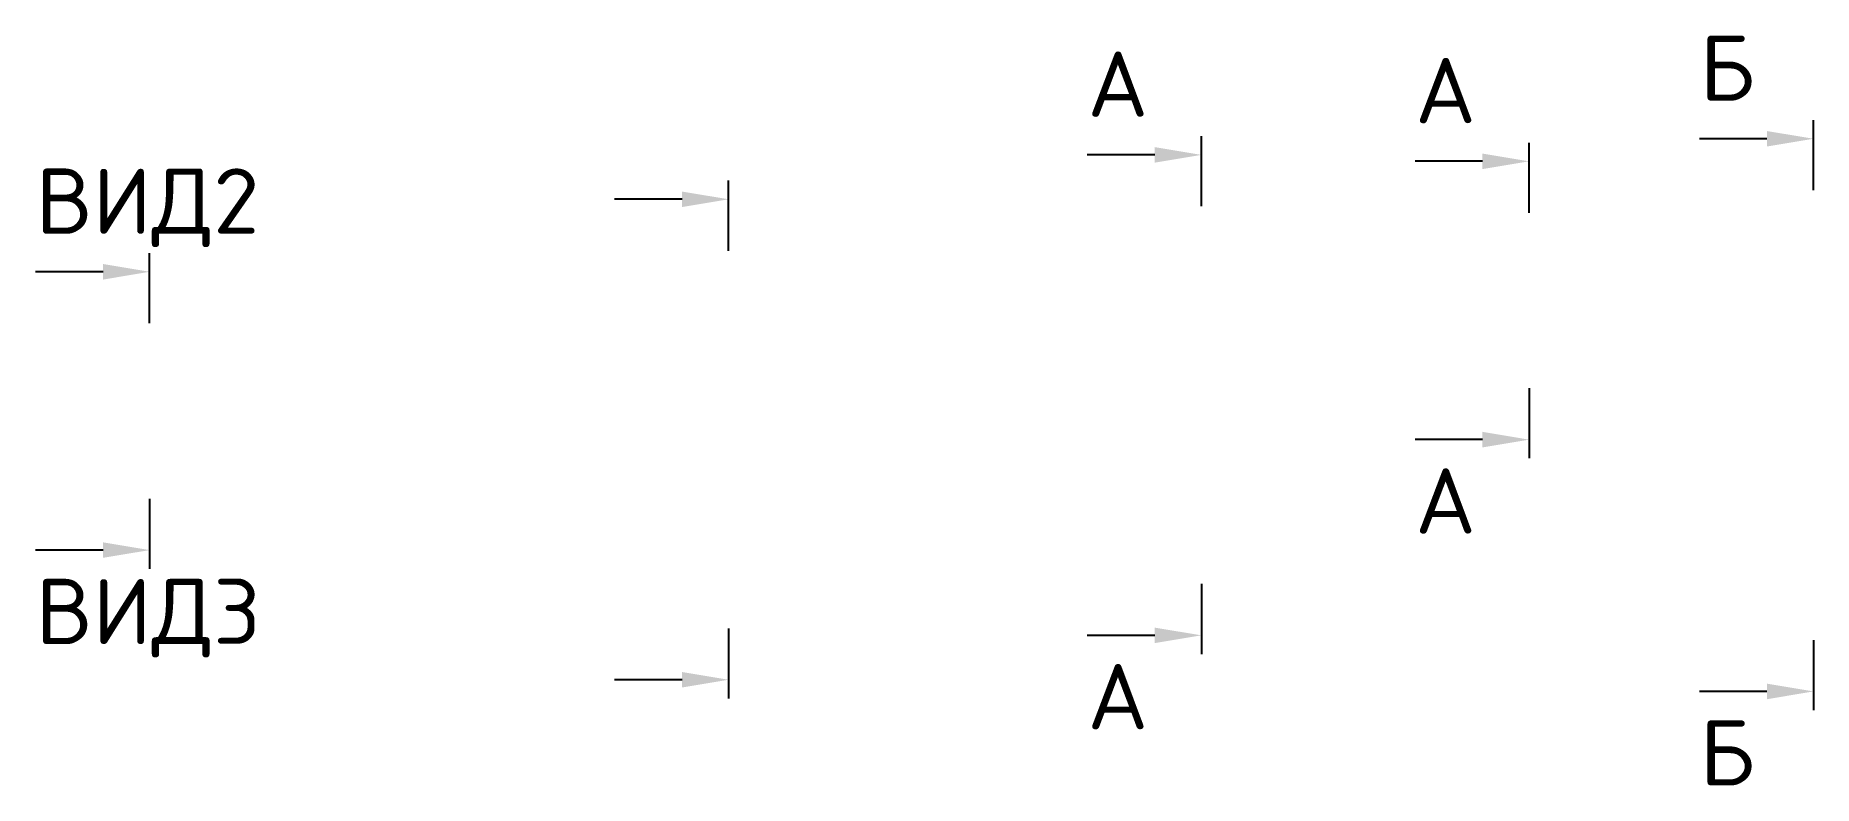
# Model space of a CAD drawing. Header units: millimetres. Extents: x 78 to 269, y 154 to 234.
import ezdxf

# ---------------------------------------------------------------- set-up
doc = ezdxf.new("R2010")
doc.units = ezdxf.units.MM
doc.layers.add('0 @ 1', color=7, linetype='Continuous')
doc.styles.add('стиль1', font='romanc.shx')

# ---------------------------------------------------------------- blocks, each defined once
blk = doc.blocks.new('сечение')
for p, q in [((0, -5.51), (0, 2)), ((-5, 0), (-12.24, 0)), ((0, -46), (0, -53.51)), ((-5, -51.51), (-12.24, -51.51))]:
    blk.add_line(p, q)
for points in [[(-5, 0.83), (-5, -0.83), (0, 0)], [(-5, -52.34), (-5, -50.68), (0, -51.51)]]:
    blk.add_solid(points)
at = {"style": 'стиль1'}
for tag, p in [('ВИД', (-12.24, 4.09)), ('ВИД1', (-12.24, -61.58))]:
    blk.add_attdef(tag, p, '', height=7, dxfattribs=at)
blk = doc.blocks.new('сечение_анат')
for p, q in [((0, -5.51), (0, 2)), ((-5, 0), (-12.24, 0)), ((0, -24.32), (0, -31.84)), ((-5, -29.84), (-12.24, -29.84))]:
    blk.add_line(p, q)
for points in [[(-5, 0.83), (-5, -0.83), (0, 0)], [(-5, -30.67), (-5, -29), (0, -29.84)]]:
    blk.add_solid(points)
at = {"style": 'стиль1'}
for tag, p in [('ВИД2', (-12.24, 4.09)), ('ВИД3', (-12.24, -39.91))]:
    blk.add_attdef(tag, p, '', height=7, dxfattribs=at)
blk = doc.blocks.new('*U3')
for p, q in [((0, -5.51), (0, 2)), ((-5, 0), (-12.24, 0)), ((0, -53.74), (0, -61.25)), ((-5, -59.25), (-12.24, -59.25))]:
    blk.add_line(p, q)
for points in [[(-5, 0.83), (-5, -0.83), (0, 0)], [(-5, -60.09), (-5, -58.42), (0, -59.25)]]:
    blk.add_solid(points)
at = {"style": 'стиль1'}
for tag, p in [('ВИД2', (-12.24, 4.09)), ('ВИД3', (-12.24, -69.32))]:
    blk.add_attdef(tag, p, '', height=7, dxfattribs=at)

msp = doc.modelspace()

# ---------------------------------------------------------------- linework, layer by layer
for p, q in [((152.42, 211.27), (152.42, 218.78)), ((147.42, 216.78), (140.18, 216.78)), ((90.28, 203.49), (90.28, 211.01)), ((85.28, 209.01), (78.04, 209.01)), ((90.28, 184.68), (90.28, 177.17)), ((85.28, 179.17), (78.04, 179.17)), ((152.42, 170.78), (152.42, 163.27)), ((147.42, 165.27), (140.18, 165.27))]:
    msp.add_line(p, q)
for points in [[(147.42, 217.61), (147.42, 215.95), (152.42, 216.78)], [(85.28, 209.84), (85.28, 208.17), (90.28, 209.01)], [(85.28, 178.34), (85.28, 180), (90.28, 179.17)], [(147.42, 164.44), (147.42, 166.1), (152.42, 165.27)]]:
    msp.add_solid(points)

# ---------------------------------------------------------------- block references
msp.add_blockref('сечение', (203.15, 221.54)).add_auto_attribs({'ВИД': 'А', 'ВИД1': 'А'})
at = {"layer": '0 @ 1'}
for name, p, values in [('*U3', (268.84, 223.27), {'ВИД2': 'Б', 'ВИД3': 'Б'}), ('сечение_анат', (238.32, 220.85), {'ВИД2': 'А', 'ВИД3': 'А'})]:
    msp.add_blockref(name, p, dxfattribs=at).add_auto_attribs(values)

# ---------------------------------------------------------------- texts
at = {"style": 'стиль1'}
for tag, p in [('ВИД2', (78.04, 213.09)), ('ВИД3', (78.04, 169.1))]:
    msp.add_attdef(tag, p, 'А', height=7, dxfattribs=at)

doc.saveas('drawing.dxf')
